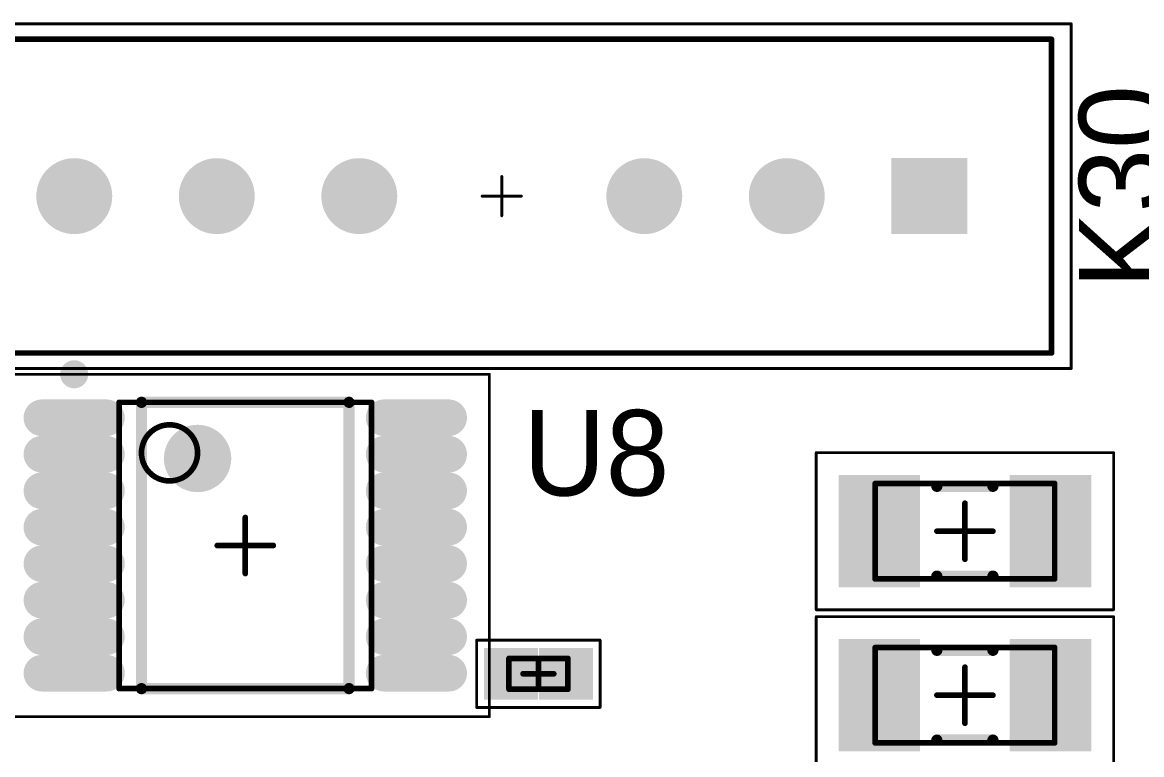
# Model space of a CAD drawing. Header units: millimetres. Extents: x 0 to 100, y 0 to 100.
# Drawn here: x 52.54 to 72.49, y 66.25 to 79.3 of the extents above; entities that cross this region are included whole.
import ezdxf

# ---------------------------------------------------------------- set-up
doc = ezdxf.new("R2010")
doc.units = ezdxf.units.MM
for name, color, linetype in [('BottomLayer', 5, 'Continuous'), ('BottomSolder', 6, 'Continuous'), ('Mechanical13', 56, 'Continuous'), ('Mechanical15', 56, 'Continuous'), ('MidLayer14', 9, 'Continuous'), ('MultiLayer', 9, 'Continuous'), ('PadHoleLayer', 156, 'Continuous'), ('TopLayer', 1, 'Continuous'), ('TopOverlay', 2, 'Continuous'), ('TopPaste', 8, 'Continuous'), ('TopSolder', 216, 'Continuous')]:
    doc.layers.add(name, color=color, linetype=linetype)

msp = doc.modelspace()

# ---------------------------------------------------------------- linework, layer by layer
at = {"layer": 'BottomLayer', "const_width": 0.575}
for points in [[(53.179, 76.2, 1), (53.755, 76.2, 1)], [(55.719, 76.2, 1), (56.295, 76.2, 1)], [(58.259, 76.2, 1), (58.835, 76.2, 1)], [(63.339, 76.2, 1), (63.915, 76.2, 1)], [(65.879, 76.2, 1), (66.455, 76.2, 1)]]:
    msp.add_lwpolyline(points, format="xyb", close=True, dxfattribs=at)
at = {"layer": 'BottomLayer'}
msp.add_solid([(69.282, 75.625), (69.282, 76.775), (68.132, 75.625), (68.132, 76.775)], dxfattribs=at)
at = {"layer": 'BottomSolder', "const_width": 0.677}
for points in [[(53.129, 76.2, 1), (53.805, 76.2, 1)], [(55.669, 76.2, 1), (56.345, 76.2, 1)], [(58.209, 76.2, 1), (58.885, 76.2, 1)], [(63.289, 76.2, 1), (63.965, 76.2, 1)], [(65.829, 76.2, 1), (66.505, 76.2, 1)]]:
    msp.add_lwpolyline(points, format="xyb", close=True, dxfattribs=at)
at = {"layer": 'BottomSolder'}
msp.add_solid([(69.384, 75.523), (69.384, 76.877), (68.03, 75.523), (68.03, 76.877)], dxfattribs=at)
at = {"layer": 'Mechanical13', "const_width": 0.1}
for points in [[(51.187, 78.994), (70.887, 78.994)], [(70.887, 73.406), (70.887, 78.994)], [(51.187, 73.406), (70.887, 73.406)], [(54.265, 67.427), (54.265, 72.527)], [(54.265, 72.527), (58.765, 72.527)], [(58.765, 67.427), (58.765, 72.527)], [(67.742, 69.381), (67.742, 71.081)], [(67.742, 71.081), (70.942, 71.081)], [(70.942, 69.381), (70.942, 71.081)], [(67.742, 69.381), (70.942, 69.381)], [(67.742, 66.46), (67.742, 68.16)], [(67.742, 68.16), (70.942, 68.16)], [(70.942, 66.46), (70.942, 68.16)], [(61.215, 67.416), (61.215, 67.966)], [(61.215, 67.966), (62.265, 67.966)], [(62.265, 67.416), (62.265, 67.966)], [(54.265, 67.427), (58.765, 67.427)], [(61.215, 67.416), (62.265, 67.416)], [(67.742, 66.46), (70.942, 66.46)]]:
    msp.add_lwpolyline(points, dxfattribs=at)
at = {"layer": 'Mechanical13'}
for points, const_width in [([(70.862, 78.994, 1), (70.912, 78.994, 1)], 0.05), ([(70.862, 78.994, 1), (70.912, 78.994, 1)], 0.05), ([(70.862, 73.406, 1), (70.912, 73.406, 1)], 0.05), ([(70.862, 73.406, 1), (70.912, 73.406, 1)], 0.05), ([(54.24, 72.527, 1), (54.29, 72.527, 1)], 0.05), ([(54.24, 72.527, 1), (54.29, 72.527, 1)], 0.05), ([(58.74, 72.527, 1), (58.79, 72.527, 1)], 0.05), ([(58.74, 72.527, 1), (58.79, 72.527, 1)], 0.05), ([(55.665, 71.627, 1), (54.665, 71.627, 1)], 0.1), ([(54.64, 71.627, 1), (54.69, 71.627, 1)], 0.05), ([(55.64, 71.627, 1), (55.69, 71.627, 1)], 0.05), ([(67.717, 71.081, 1), (67.767, 71.081, 1)], 0.05), ([(67.717, 71.081, 1), (67.767, 71.081, 1)], 0.05), ([(70.917, 71.081, 1), (70.967, 71.081, 1)], 0.05), ([(70.917, 71.081, 1), (70.967, 71.081, 1)], 0.05), ([(67.717, 69.381, 1), (67.767, 69.381, 1)], 0.05), ([(67.717, 69.381, 1), (67.767, 69.381, 1)], 0.05), ([(70.917, 69.381, 1), (70.967, 69.381, 1)], 0.05), ([(70.917, 69.381, 1), (70.967, 69.381, 1)], 0.05), ([(67.717, 68.16, 1), (67.767, 68.16, 1)], 0.05), ([(67.717, 68.16, 1), (67.767, 68.16, 1)], 0.05), ([(70.917, 68.16, 1), (70.967, 68.16, 1)], 0.05), ([(70.917, 68.16, 1), (70.967, 68.16, 1)], 0.05), ([(61.19, 67.966, 1), (61.24, 67.966, 1)], 0.05), ([(61.19, 67.966, 1), (61.24, 67.966, 1)], 0.05), ([(62.24, 67.966, 1), (62.29, 67.966, 1)], 0.05), ([(62.24, 67.966, 1), (62.29, 67.966, 1)], 0.05), ([(54.24, 67.427, 1), (54.29, 67.427, 1)], 0.05), ([(54.24, 67.427, 1), (54.29, 67.427, 1)], 0.05), ([(58.74, 67.427, 1), (58.79, 67.427, 1)], 0.05), ([(58.74, 67.427, 1), (58.79, 67.427, 1)], 0.05), ([(61.19, 67.416, 1), (61.24, 67.416, 1)], 0.05), ([(61.19, 67.416, 1), (61.24, 67.416, 1)], 0.05), ([(62.24, 67.416, 1), (62.29, 67.416, 1)], 0.05), ([(62.24, 67.416, 1), (62.29, 67.416, 1)], 0.05), ([(67.717, 66.46, 1), (67.767, 66.46, 1)], 0.05), ([(67.717, 66.46, 1), (67.767, 66.46, 1)], 0.05), ([(70.917, 66.46, 1), (70.967, 66.46, 1)], 0.05), ([(70.917, 66.46, 1), (70.967, 66.46, 1)], 0.05)]:
    msp.add_lwpolyline(points, format="xyb", close=True, dxfattribs=dict(at, const_width=const_width))
at = {"layer": 'Mechanical15'}
for points, const_width in [([(50.937, 79.27), (71.237, 79.27)], 0.05), ([(71.237, 73.13), (71.237, 79.27)], 0.05), ([(61.087, 75.85), (61.087, 76.55)], 0.05), ([(60.737, 76.2), (61.437, 76.2)], 0.05), ([(50.937, 73.13), (71.237, 73.13)], 0.05), ([(52.165, 73.027), (60.865, 73.027)], 0.05), ([(60.865, 66.927), (60.865, 73.027)], 0.05), ([(66.692, 68.831), (66.692, 71.631)], 0.05), ([(66.692, 71.631), (71.992, 71.631)], 0.05), ([(71.992, 68.831), (71.992, 71.631)], 0.05), ([(69.342, 69.731), (69.342, 70.731)], 0.1), ([(56.515, 69.477), (56.515, 70.477)], 0.1), ([(68.842, 70.231), (69.842, 70.231)], 0.1), ([(56.015, 69.977), (57.015, 69.977)], 0.1), ([(66.692, 68.831), (71.992, 68.831)], 0.05), ([(66.692, 65.91), (66.692, 68.71)], 0.05), ([(66.692, 68.71), (71.992, 68.71)], 0.05), ([(71.992, 65.91), (71.992, 68.71)], 0.05), ([(60.64, 67.091), (60.64, 68.291)], 0.05), ([(60.64, 68.291), (62.84, 68.291)], 0.05), ([(62.84, 67.091), (62.84, 68.291)], 0.05), ([(61.74, 67.416), (61.74, 67.966)], 0.1), ([(69.342, 66.81), (69.342, 67.81)], 0.1), ([(61.465, 67.691), (62.015, 67.691)], 0.1), ([(68.842, 67.31), (69.842, 67.31)], 0.1), ([(60.64, 67.091), (62.84, 67.091)], 0.05), ([(52.165, 66.927), (60.865, 66.927)], 0.05)]:
    msp.add_lwpolyline(points, dxfattribs=dict(at, const_width=const_width))
for points, const_width in [([(71.225, 79.27, 1), (71.25, 79.27, 1)], 0.025), ([(71.225, 79.27, 1), (71.25, 79.27, 1)], 0.025), ([(61.074, 76.55, 1), (61.1, 76.55, 1)], 0.025), ([(60.724, 76.2, 1), (60.749, 76.2, 1)], 0.025), ([(61.425, 76.2, 1), (61.45, 76.2, 1)], 0.025), ([(61.074, 75.85, 1), (61.1, 75.85, 1)], 0.025), ([(60.853, 73.027, 1), (60.878, 73.027, 1)], 0.025), ([(60.853, 73.027, 1), (60.878, 73.027, 1)], 0.025), ([(71.225, 73.13, 1), (71.25, 73.13, 1)], 0.025), ([(71.225, 73.13, 1), (71.25, 73.13, 1)], 0.025), ([(66.68, 71.631, 1), (66.704, 71.631, 1)], 0.025), ([(66.68, 71.631, 1), (66.704, 71.631, 1)], 0.025), ([(71.98, 71.631, 1), (72.004, 71.631, 1)], 0.025), ([(71.98, 71.631, 1), (72.004, 71.631, 1)], 0.025), ([(69.317, 70.731, 1), (69.367, 70.731, 1)], 0.05), ([(56.49, 70.477, 1), (56.54, 70.477, 1)], 0.05), ([(68.817, 70.231, 1), (68.867, 70.231, 1)], 0.05), ([(69.817, 70.231, 1), (69.867, 70.231, 1)], 0.05), ([(55.99, 69.977, 1), (56.04, 69.977, 1)], 0.05), ([(56.99, 69.977, 1), (57.04, 69.977, 1)], 0.05), ([(69.317, 69.731, 1), (69.367, 69.731, 1)], 0.05), ([(56.49, 69.477, 1), (56.54, 69.477, 1)], 0.05), ([(66.68, 68.831, 1), (66.704, 68.831, 1)], 0.025), ([(66.68, 68.831, 1), (66.704, 68.831, 1)], 0.025), ([(71.98, 68.831, 1), (72.004, 68.831, 1)], 0.025), ([(71.98, 68.831, 1), (72.004, 68.831, 1)], 0.025), ([(66.68, 68.71, 1), (66.704, 68.71, 1)], 0.025), ([(66.68, 68.71, 1), (66.704, 68.71, 1)], 0.025), ([(71.98, 68.71, 1), (72.004, 68.71, 1)], 0.025), ([(71.98, 68.71, 1), (72.004, 68.71, 1)], 0.025), ([(60.628, 68.291, 1), (60.652, 68.291, 1)], 0.025), ([(60.628, 68.291, 1), (60.652, 68.291, 1)], 0.025), ([(62.827, 68.291, 1), (62.852, 68.291, 1)], 0.025), ([(62.827, 68.291, 1), (62.852, 68.291, 1)], 0.025), ([(61.715, 67.966, 1), (61.765, 67.966, 1)], 0.05), ([(69.317, 67.81, 1), (69.367, 67.81, 1)], 0.05), ([(61.44, 67.691, 1), (61.49, 67.691, 1)], 0.05), ([(61.99, 67.691, 1), (62.04, 67.691, 1)], 0.05), ([(61.715, 67.416, 1), (61.765, 67.416, 1)], 0.05), ([(68.817, 67.31, 1), (68.867, 67.31, 1)], 0.05), ([(69.817, 67.31, 1), (69.867, 67.31, 1)], 0.05), ([(60.628, 67.091, 1), (60.652, 67.091, 1)], 0.025), ([(60.628, 67.091, 1), (60.652, 67.091, 1)], 0.025), ([(62.827, 67.091, 1), (62.852, 67.091, 1)], 0.025), ([(62.827, 67.091, 1), (62.852, 67.091, 1)], 0.025), ([(60.853, 66.927, 1), (60.878, 66.927, 1)], 0.025), ([(60.853, 66.927, 1), (60.878, 66.927, 1)], 0.025), ([(69.317, 66.81, 1), (69.367, 66.81, 1)], 0.05)]:
    msp.add_lwpolyline(points, format="xyb", close=True, dxfattribs=dict(at, const_width=const_width))
at = {"layer": 'MidLayer14'}
for points, const_width in [([(53.179, 76.2, 1), (53.755, 76.2, 1)], 0.575), ([(55.719, 76.2, 1), (56.295, 76.2, 1)], 0.575), ([(58.259, 76.2, 1), (58.835, 76.2, 1)], 0.575), ([(63.339, 76.2, 1), (63.915, 76.2, 1)], 0.575), ([(65.879, 76.2, 1), (66.455, 76.2, 1)], 0.575), ([(68.441, 76.2, 1), (68.973, 76.2, 1)], 0.531)]:
    msp.add_lwpolyline(points, format="xyb", close=True, dxfattribs=dict(at, const_width=const_width))
at = {"layer": 'MultiLayer', "const_width": 0.575}
for points in [[(53.179, 76.2, 1), (53.755, 76.2, 1)], [(55.719, 76.2, 1), (56.295, 76.2, 1)], [(58.259, 76.2, 1), (58.835, 76.2, 1)], [(63.339, 76.2, 1), (63.915, 76.2, 1)], [(65.879, 76.2, 1), (66.455, 76.2, 1)]]:
    msp.add_lwpolyline(points, format="xyb", close=True, dxfattribs=at)
at = {"layer": 'PadHoleLayer', "const_width": 0.375}
for points in [[(53.279, 76.2, 1), (53.655, 76.2, 1)], [(55.819, 76.2, 1), (56.195, 76.2, 1)], [(58.359, 76.2, 1), (58.735, 76.2, 1)], [(63.439, 76.2, 1), (63.815, 76.2, 1)], [(65.979, 76.2, 1), (66.355, 76.2, 1)], [(68.519, 76.2, 1), (68.895, 76.2, 1)]]:
    msp.add_lwpolyline(points, format="xyb", close=True, dxfattribs=at)
at = {"layer": 'TopLayer'}
for points, const_width in [([(53.179, 76.2, 1), (53.755, 76.2, 1)], 0.575), ([(55.719, 76.2, 1), (56.295, 76.2, 1)], 0.575), ([(58.259, 76.2, 1), (58.835, 76.2, 1)], 0.575), ([(63.339, 76.2, 1), (63.915, 76.2, 1)], 0.575), ([(65.879, 76.2, 1), (66.455, 76.2, 1)], 0.575), ([(52.778, 72.252, 1), (53.003, 72.252, 1)], 0.225), ([(53.928, 72.252, 1), (54.153, 72.252, 1)], 0.225), ([(58.878, 72.252, 1), (59.103, 72.252, 1)], 0.225), ([(60.028, 72.252, 1), (60.253, 72.252, 1)], 0.225), ([(52.778, 71.602, 1), (53.003, 71.602, 1)], 0.225), ([(53.928, 71.602, 1), (54.153, 71.602, 1)], 0.225), ([(58.878, 71.602, 1), (59.103, 71.602, 1)], 0.225), ([(60.028, 71.602, 1), (60.253, 71.602, 1)], 0.225), ([(52.778, 70.952, 1), (53.003, 70.952, 1)], 0.225), ([(53.928, 70.952, 1), (54.153, 70.952, 1)], 0.225), ([(58.878, 70.952, 1), (59.103, 70.952, 1)], 0.225), ([(60.028, 70.952, 1), (60.253, 70.952, 1)], 0.225), ([(52.778, 70.302, 1), (53.003, 70.302, 1)], 0.225), ([(53.928, 70.302, 1), (54.153, 70.302, 1)], 0.225), ([(58.878, 70.302, 1), (59.103, 70.302, 1)], 0.225), ([(60.028, 70.302, 1), (60.253, 70.302, 1)], 0.225), ([(52.778, 69.652, 1), (53.003, 69.652, 1)], 0.225), ([(53.928, 69.652, 1), (54.153, 69.652, 1)], 0.225), ([(58.878, 69.652, 1), (59.103, 69.652, 1)], 0.225), ([(60.028, 69.652, 1), (60.253, 69.652, 1)], 0.225), ([(52.778, 69.002, 1), (53.003, 69.002, 1)], 0.225), ([(53.928, 69.002, 1), (54.153, 69.002, 1)], 0.225), ([(58.878, 69.002, 1), (59.103, 69.002, 1)], 0.225), ([(60.028, 69.002, 1), (60.253, 69.002, 1)], 0.225), ([(52.778, 68.352, 1), (53.003, 68.352, 1)], 0.225), ([(53.928, 68.352, 1), (54.153, 68.352, 1)], 0.225), ([(58.878, 68.352, 1), (59.103, 68.352, 1)], 0.225), ([(60.028, 68.352, 1), (60.253, 68.352, 1)], 0.225), ([(52.778, 67.702, 1), (53.003, 67.702, 1)], 0.225), ([(53.928, 67.702, 1), (54.153, 67.702, 1)], 0.225), ([(58.878, 67.702, 1), (59.103, 67.702, 1)], 0.225), ([(60.028, 67.702, 1), (60.253, 67.702, 1)], 0.225)]:
    msp.add_lwpolyline(points, format="xyb", close=True, dxfattribs=dict(at, const_width=const_width))
at = {"layer": 'TopLayer', "const_width": 0.45}
for points in [[(52.89, 72.252), (54.04, 72.252)], [(58.99, 72.252), (60.14, 72.252)], [(52.89, 71.602), (54.04, 71.602)], [(58.99, 71.602), (60.14, 71.602)], [(52.89, 70.952), (54.04, 70.952)], [(58.99, 70.952), (60.14, 70.952)], [(52.89, 70.302), (54.04, 70.302)], [(58.99, 70.302), (60.14, 70.302)], [(52.89, 69.652), (54.04, 69.652)], [(58.99, 69.652), (60.14, 69.652)], [(52.89, 69.002), (54.04, 69.002)], [(58.99, 69.002), (60.14, 69.002)], [(52.89, 68.352), (54.04, 68.352)], [(58.99, 68.352), (60.14, 68.352)], [(52.89, 67.702), (54.04, 67.702)], [(58.99, 67.702), (60.14, 67.702)]]:
    msp.add_lwpolyline(points, dxfattribs=at)
at = {"layer": 'TopLayer'}
for points in [[(69.282, 75.625), (69.282, 76.775), (68.132, 75.625), (68.132, 76.775)], [(68.442, 69.331), (68.442, 71.131), (67.192, 69.331), (67.192, 71.131)], [(71.492, 69.331), (71.492, 71.131), (70.242, 69.331), (70.242, 71.131)], [(60.87, 68.051), (60.87, 67.331), (61.63, 68.051), (61.63, 67.331)], [(61.85, 68.051), (61.85, 67.331), (62.61, 68.051), (62.61, 67.331)], [(68.442, 66.41), (68.442, 68.21), (67.192, 66.41), (67.192, 68.21)], [(71.492, 66.41), (71.492, 68.21), (70.242, 66.41), (70.242, 68.21)]]:
    msp.add_solid(points, dxfattribs=at)
at = {"layer": 'TopOverlay'}
for points, const_width in [([(53.59, 73.027, 1), (53.34, 73.027, 1)], 0.25), ([(53.278, 73.027, 1), (53.402, 73.027, 1)], 0.125), ([(53.528, 73.027, 1), (53.653, 73.027, 1)], 0.125), ([(54.615, 72.527, 1), (54.715, 72.527, 1)], 0.1), ([(54.615, 72.527, 1), (54.715, 72.527, 1)], 0.1), ([(58.315, 72.527, 1), (58.415, 72.527, 1)], 0.1), ([(58.315, 72.527, 1), (58.415, 72.527, 1)], 0.1), ([(55.965, 71.527, 1), (55.365, 71.527, 1)], 0.6), ([(55.215, 71.527, 1), (55.515, 71.527, 1)], 0.3), ([(55.815, 71.527, 1), (56.115, 71.527, 1)], 0.3), ([(68.792, 71.031, 1), (68.892, 71.031, 1)], 0.1), ([(69.792, 71.031, 1), (69.892, 71.031, 1)], 0.1), ([(68.792, 69.431, 1), (68.892, 69.431, 1)], 0.1), ([(69.792, 69.431, 1), (69.892, 69.431, 1)], 0.1), ([(68.792, 68.11, 1), (68.892, 68.11, 1)], 0.1), ([(69.792, 68.11, 1), (69.892, 68.11, 1)], 0.1), ([(54.615, 67.427, 1), (54.715, 67.427, 1)], 0.1), ([(54.615, 67.427, 1), (54.715, 67.427, 1)], 0.1), ([(58.315, 67.427, 1), (58.415, 67.427, 1)], 0.1), ([(58.315, 67.427, 1), (58.415, 67.427, 1)], 0.1), ([(68.792, 66.51, 1), (68.892, 66.51, 1)], 0.1), ([(69.792, 66.51, 1), (69.892, 66.51, 1)], 0.1)]:
    msp.add_lwpolyline(points, format="xyb", close=True, dxfattribs=dict(at, const_width=const_width))
at = {"layer": 'TopOverlay', "const_width": 0.2}
for points in [[(54.665, 67.427), (54.665, 72.527)], [(54.665, 72.527), (58.365, 72.527)], [(58.365, 67.427), (58.365, 72.527)], [(68.842, 71.031), (69.842, 71.031)], [(68.842, 69.431), (69.842, 69.431)], [(68.842, 68.11), (69.842, 68.11)], [(54.665, 67.427), (58.365, 67.427)], [(68.842, 66.51), (69.842, 66.51)]]:
    msp.add_lwpolyline(points, dxfattribs=at)
at = {"layer": 'TopPaste', "const_width": 0.45}
for points in [[(52.89, 72.252), (54.04, 72.252)], [(58.99, 72.252), (60.14, 72.252)], [(52.89, 71.602), (54.04, 71.602)], [(58.99, 71.602), (60.14, 71.602)], [(52.89, 70.952), (54.04, 70.952)], [(58.99, 70.952), (60.14, 70.952)], [(52.89, 70.302), (54.04, 70.302)], [(58.99, 70.302), (60.14, 70.302)], [(52.89, 69.652), (54.04, 69.652)], [(58.99, 69.652), (60.14, 69.652)], [(52.89, 69.002), (54.04, 69.002)], [(58.99, 69.002), (60.14, 69.002)], [(52.89, 68.352), (54.04, 68.352)], [(58.99, 68.352), (60.14, 68.352)], [(52.89, 67.702), (54.04, 67.702)], [(58.99, 67.702), (60.14, 67.702)]]:
    msp.add_lwpolyline(points, dxfattribs=at)
at = {"layer": 'TopPaste', "const_width": 0.225}
for points in [[(52.778, 72.252, 1), (53.003, 72.252, 1)], [(53.928, 72.252, 1), (54.153, 72.252, 1)], [(58.878, 72.252, 1), (59.103, 72.252, 1)], [(60.028, 72.252, 1), (60.253, 72.252, 1)], [(52.778, 71.602, 1), (53.003, 71.602, 1)], [(53.928, 71.602, 1), (54.153, 71.602, 1)], [(58.878, 71.602, 1), (59.103, 71.602, 1)], [(60.028, 71.602, 1), (60.253, 71.602, 1)], [(52.778, 70.952, 1), (53.003, 70.952, 1)], [(53.928, 70.952, 1), (54.153, 70.952, 1)], [(58.878, 70.952, 1), (59.103, 70.952, 1)], [(60.028, 70.952, 1), (60.253, 70.952, 1)], [(52.778, 70.302, 1), (53.003, 70.302, 1)], [(53.928, 70.302, 1), (54.153, 70.302, 1)], [(58.878, 70.302, 1), (59.103, 70.302, 1)], [(60.028, 70.302, 1), (60.253, 70.302, 1)], [(52.778, 69.652, 1), (53.003, 69.652, 1)], [(53.928, 69.652, 1), (54.153, 69.652, 1)], [(58.878, 69.652, 1), (59.103, 69.652, 1)], [(60.028, 69.652, 1), (60.253, 69.652, 1)], [(52.778, 69.002, 1), (53.003, 69.002, 1)], [(53.928, 69.002, 1), (54.153, 69.002, 1)], [(58.878, 69.002, 1), (59.103, 69.002, 1)], [(60.028, 69.002, 1), (60.253, 69.002, 1)], [(52.778, 68.352, 1), (53.003, 68.352, 1)], [(53.928, 68.352, 1), (54.153, 68.352, 1)], [(58.878, 68.352, 1), (59.103, 68.352, 1)], [(60.028, 68.352, 1), (60.253, 68.352, 1)], [(52.778, 67.702, 1), (53.003, 67.702, 1)], [(53.928, 67.702, 1), (54.153, 67.702, 1)], [(58.878, 67.702, 1), (59.103, 67.702, 1)], [(60.028, 67.702, 1), (60.253, 67.702, 1)]]:
    msp.add_lwpolyline(points, format="xyb", close=True, dxfattribs=at)
at = {"layer": 'TopPaste'}
for points in [[(68.442, 69.331), (68.442, 71.131), (67.192, 69.331), (67.192, 71.131)], [(71.492, 69.331), (71.492, 71.131), (70.242, 69.331), (70.242, 71.131)], [(60.87, 68.051), (60.87, 67.331), (61.63, 68.051), (61.63, 67.331)], [(61.85, 68.051), (61.85, 67.331), (62.61, 68.051), (62.61, 67.331)], [(68.442, 66.41), (68.442, 68.21), (67.192, 66.41), (67.192, 68.21)], [(71.492, 66.41), (71.492, 68.21), (70.242, 66.41), (70.242, 68.21)]]:
    msp.add_solid(points, dxfattribs=at)
at = {"layer": 'TopSolder'}
for points, const_width in [([(53.129, 76.2, 1), (53.805, 76.2, 1)], 0.677), ([(55.669, 76.2, 1), (56.345, 76.2, 1)], 0.677), ([(58.209, 76.2, 1), (58.885, 76.2, 1)], 0.677), ([(63.289, 76.2, 1), (63.965, 76.2, 1)], 0.677), ([(65.829, 76.2, 1), (66.505, 76.2, 1)], 0.677), ([(52.727, 72.252, 1), (53.053, 72.252, 1)], 0.327), ([(53.877, 72.252, 1), (54.203, 72.252, 1)], 0.327), ([(58.827, 72.252, 1), (59.153, 72.252, 1)], 0.327), ([(59.977, 72.252, 1), (60.303, 72.252, 1)], 0.327), ([(52.727, 71.602, 1), (53.053, 71.602, 1)], 0.327), ([(53.877, 71.602, 1), (54.203, 71.602, 1)], 0.327), ([(58.827, 71.602, 1), (59.153, 71.602, 1)], 0.327), ([(59.977, 71.602, 1), (60.303, 71.602, 1)], 0.327), ([(52.727, 70.952, 1), (53.053, 70.952, 1)], 0.327), ([(53.877, 70.952, 1), (54.203, 70.952, 1)], 0.327), ([(58.827, 70.952, 1), (59.153, 70.952, 1)], 0.327), ([(59.977, 70.952, 1), (60.303, 70.952, 1)], 0.327), ([(52.727, 70.302, 1), (53.053, 70.302, 1)], 0.327), ([(53.877, 70.302, 1), (54.203, 70.302, 1)], 0.327), ([(58.827, 70.302, 1), (59.153, 70.302, 1)], 0.327), ([(59.977, 70.302, 1), (60.303, 70.302, 1)], 0.327), ([(52.727, 69.652, 1), (53.053, 69.652, 1)], 0.327), ([(53.877, 69.652, 1), (54.203, 69.652, 1)], 0.327), ([(58.827, 69.652, 1), (59.153, 69.652, 1)], 0.327), ([(59.977, 69.652, 1), (60.303, 69.652, 1)], 0.327), ([(52.727, 69.002, 1), (53.053, 69.002, 1)], 0.327), ([(53.877, 69.002, 1), (54.203, 69.002, 1)], 0.327), ([(58.827, 69.002, 1), (59.153, 69.002, 1)], 0.327), ([(59.977, 69.002, 1), (60.303, 69.002, 1)], 0.327), ([(52.727, 68.352, 1), (53.053, 68.352, 1)], 0.327), ([(53.877, 68.352, 1), (54.203, 68.352, 1)], 0.327), ([(58.827, 68.352, 1), (59.153, 68.352, 1)], 0.327), ([(59.977, 68.352, 1), (60.303, 68.352, 1)], 0.327), ([(52.727, 67.702, 1), (53.053, 67.702, 1)], 0.327), ([(53.877, 67.702, 1), (54.203, 67.702, 1)], 0.327), ([(58.827, 67.702, 1), (59.153, 67.702, 1)], 0.327), ([(59.977, 67.702, 1), (60.303, 67.702, 1)], 0.327)]:
    msp.add_lwpolyline(points, format="xyb", close=True, dxfattribs=dict(at, const_width=const_width))
at = {"layer": 'TopSolder', "const_width": 0.653}
for points in [[(52.89, 72.252), (54.04, 72.252)], [(58.99, 72.252), (60.14, 72.252)], [(52.89, 71.602), (54.04, 71.602)], [(58.99, 71.602), (60.14, 71.602)], [(52.89, 70.952), (54.04, 70.952)], [(58.99, 70.952), (60.14, 70.952)], [(52.89, 70.302), (54.04, 70.302)], [(58.99, 70.302), (60.14, 70.302)], [(52.89, 69.652), (54.04, 69.652)], [(58.99, 69.652), (60.14, 69.652)], [(52.89, 69.002), (54.04, 69.002)], [(58.99, 69.002), (60.14, 69.002)], [(52.89, 68.352), (54.04, 68.352)], [(58.99, 68.352), (60.14, 68.352)], [(52.89, 67.702), (54.04, 67.702)], [(58.99, 67.702), (60.14, 67.702)]]:
    msp.add_lwpolyline(points, dxfattribs=at)
at = {"layer": 'TopSolder'}
for points in [[(69.384, 75.523), (69.384, 76.877), (68.03, 75.523), (68.03, 76.877)], [(68.544, 69.229), (68.544, 71.233), (67.09, 69.229), (67.09, 71.233)], [(71.594, 69.229), (71.594, 71.233), (70.14, 69.229), (70.14, 71.233)], [(68.544, 66.308), (68.544, 68.312), (67.09, 66.308), (67.09, 68.312)], [(71.594, 66.308), (71.594, 68.312), (70.14, 66.308), (70.14, 68.312)], [(60.768, 68.153), (60.768, 67.229), (61.732, 68.153), (61.732, 67.229)], [(61.748, 68.153), (61.748, 67.229), (62.712, 68.153), (62.712, 67.229)]]:
    msp.add_solid(points, dxfattribs=at)

# ---------------------------------------------------------------- texts
at = {"layer": 'TopOverlay'}
msp.add_text('K30', height=1.524, rotation=90, dxfattribs=at).set_placement((72.898, 74.55))
msp.add_text('U8', height=1.524, dxfattribs=at).set_placement((61.468, 70.866))

doc.saveas('drawing.dxf')
